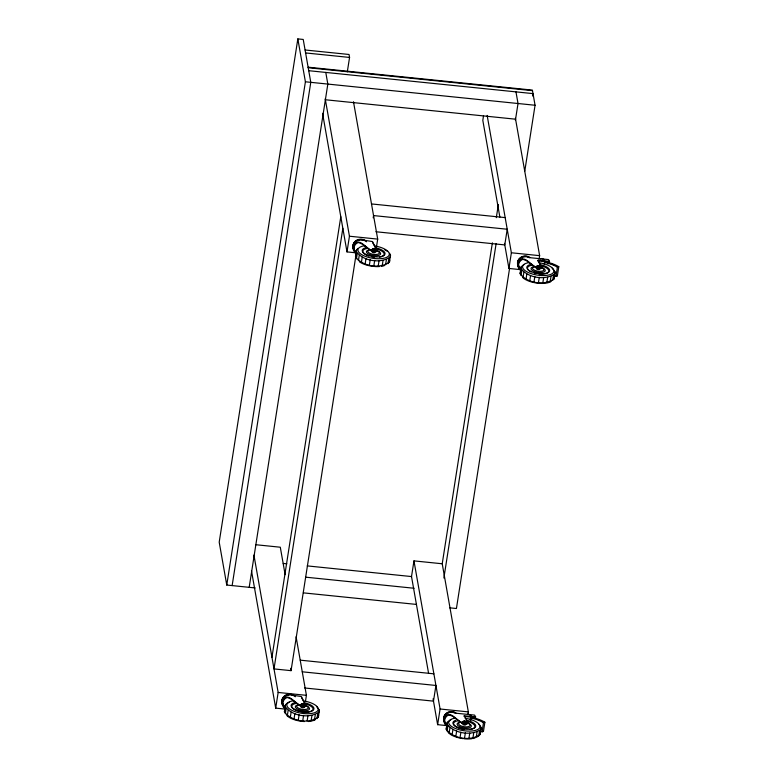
<?xml version="1.0" encoding="UTF-8"?>
<svg xmlns="http://www.w3.org/2000/svg" width="778" height="778" viewBox="0 0 778 778"><rect width="100%" height="100%" fill="white"/><g stroke="black" fill="none" stroke-linecap="round" stroke-linejoin="round"><path stroke-width="1.17" d="M316.5 706.385L319.408 710.139L318.338 717.141C308.934 724.172 291.293 721.381 284.417 711.889L284.67 710.129M289.348 702.184L286.897 703.37L285.487 704.887L285.234 706.657C292.11 716.149 309.751 718.94 319.155 711.899L319.408 710.139M389.603 253.268L390.507 255.145L389.428 262.147C380.034 269.188 362.392 266.397 355.507 256.905L355.77 255.135M357.997 248.377L356.587 249.903L356.334 251.664C363.209 261.155 380.85 263.946 390.255 256.915L390.507 255.145M318.338 717.141L318.591 715.381M389.428 262.147L389.69 260.387M478.966 724.386L481.212 727.508L480.133 734.52C470.729 741.551 453.097 738.76 446.212 729.268L446.475 727.498M444.928 721.848A6.846 6.234 -10.1 0 0 447.049 724.376L447.292 722.266L451.152 719.553M552.215 268.216L555.132 271.969L554.053 278.971C544.649 286.012 527.017 283.221 520.132 273.73L520.394 271.96M518.411 264.744A6.846 6.234 -10.1 0 0 520.968 268.838L521.211 266.728L524.255 264.413M480.133 734.52L480.396 732.75M481.212 727.508L480.95 729.278C471.546 736.309 453.914 733.518 447.029 724.026M554.053 278.971L554.315 277.211M555.132 271.969L554.87 273.739C545.466 280.77 527.834 277.979 520.949 268.488M232.145 585.581L310.782 82.332L303.226 39.454L297.838 38.9L219.202 542.149L226.758 585.037L255.213 587.944M226.758 585.037L305.404 81.787L297.838 38.9M249.193 587.332L327.83 84.073L325.778 72.432M347.309 71.819L349.565 57.436L349.04 54.479L305.083 49.986M271.95 657.274L340.793 216.722M342.845 228.362L274.002 668.915L291.05 670.655L356.324 252.918M285.118 709.089L275.704 708.126L278.154 692.449L253.929 555.084M356.412 252.86L346.998 251.897L349.439 236.22L325.223 98.855M284.417 711.889L285.487 704.887M355.507 256.905L356.587 249.903M285.322 713.776L286.139 708.534M356.421 258.782L357.238 253.55M287.325 715.653L288.152 710.411M358.425 260.659L359.241 255.417M290.301 717.384L291.128 712.142M361.4 262.39L362.217 257.158M294.045 718.862L294.862 713.63M365.145 263.868L365.961 258.636M373.207 217.821L373.557 215.574L507.227 229.238L504.776 244.914L375.92 231.747M282.404 704.45A7.576 6.895 -10.1 0 1 286.605 695.337L290.486 694.803L301.426 696.582L305.812 705.422A3.248 1.284 8.9 0 1 304.227 706.794A3.248 1.284 8.9 0 1 300.123 705.831L300.23 705.169C296.476 704.109 290.184 695.94 287.14 697.419A6.846 6.234 -10.1 0 0 284.213 707.046M353.504 249.456A7.576 6.895 -10.1 0 1 357.705 240.344L361.585 239.809L372.526 241.588L376.912 250.428A3.248 1.284 8.9 0 1 375.327 251.8A3.248 1.284 8.9 0 1 371.223 250.837L371.33 250.185C367.576 249.125 361.284 240.947 358.24 242.425A6.846 6.234 -10.1 0 0 356.557 253.19L356.1 253.725A7.576 6.895 -10.1 0 1 357.968 241.812M298.285 719.99L299.112 714.749M369.385 264.997L370.202 259.755M304.499 704.712L304.568 704.78A1.799 0.71 8.9 0 1 303.887 705.52L301.3 704.596A1.819 0.72 8.9 0 1 302.253 703.75A1.848 0.729 8.9 0 1 304.616 704.401L304.587 704.712A1.819 0.72 8.9 0 1 303.683 705.549L301.261 704.878L302.165 704.032A1.848 0.729 8.9 0 1 304.334 704.518M372.351 249.884L372.399 249.602A5.621 4.561 -44.4 0 1 375.725 249.437L375.686 249.719A1.819 0.72 8.9 0 1 374.772 250.565L372.215 249.689L373.391 249.048A1.819 0.72 8.9 0 1 375.22 249.407M375.084 249.349A1.848 0.729 8.9 0 0 373.265 249.038L373.304 248.756A1.848 0.729 8.9 0 1 375.716 249.407A1.819 0.72 8.9 0 1 374.821 250.283L374.024 249.806M303.721 705.267A1.848 0.729 8.9 0 1 301.3 704.596A5.621 4.561 -44.4 0 1 304.626 704.421A1.819 0.72 8.9 0 1 303.721 705.267L302.204 703.75A5.534 2.412 86.9 0 1 303.721 705.276M305.54 700.929L306.415 695.337L296.087 636.803M376.474 246.947L377.7 239.109L353.484 101.743M302.759 720.681L303.576 715.439M373.858 265.687L374.675 260.445M307.135 720.895L307.952 715.653M378.234 265.901L379.051 260.659M311.132 720.603L311.949 715.371M382.231 265.619L383.048 260.377M315.294 714.612L314.477 719.845L313.388 719.329M385.567 264.86L386.394 259.619M316.928 718.668L317.745 713.426M388.028 263.674L388.844 258.432M467.996 714.126L468.346 711.889L442.225 563.768L413.964 560.88L411.513 576.556L428.581 673.31M483.508 115.854L482.807 120.327L499.865 217.081M442.196 563.962L492.377 242.843M496.306 217.684L498.367 204.497M443.878 578.005L496.111 243.709M515.396 120.289L518.022 103.513L515.97 91.872M532.638 96.005L533.008 93.613L308.73 70.691M447.049 725.631L437.635 724.668L440.085 709.001L413.964 560.88M520.696 269.645L508.929 268.449L511.37 252.772L487.154 115.407M509.6 268.216L456.423 608.513L449.606 607.812M524.771 171.16L535.06 105.254L532.395 90.102L308.107 67.18M446.212 729.268L447.292 722.266M447.117 731.145L447.943 725.913M520.132 273.73L521.211 266.728M449.13 733.022L449.947 727.78M521.036 275.606L521.853 270.374M523.049 277.483L523.866 272.242M452.106 734.753L452.922 729.521M526.025 279.214L526.842 273.982M455.84 736.241L456.667 730.999M529.76 280.702L530.577 275.461M464.223 715.76L464.116 716.412L475.514 717.579L475.611 716.917L464.223 715.76L467.617 722.801A3.248 1.284 8.9 0 1 466.022 724.172A3.248 1.284 8.9 0 1 461.928 723.2L462.025 722.548C458.281 721.488 451.989 713.309 448.935 714.788A6.846 6.234 -10.1 0 0 447.253 725.553M460.09 737.359L460.907 732.127M538.133 260.222L538.036 260.873L549.424 262.04L549.531 261.379L538.133 260.222L541.537 267.262A3.248 1.284 8.9 0 1 539.942 268.634A3.248 1.284 8.9 0 1 535.847 267.661L535.945 267.01C532.201 265.95 525.909 257.771 522.855 259.249A6.846 6.234 -10.1 0 0 521.172 270.015M534.009 281.821L534.826 276.579M539.105 259.016L539.631 255.661L515.415 118.295M464.554 738.05L465.37 732.818M540.214 266.543L540.35 266.261A1.848 0.729 8.9 0 0 537.909 265.561A1.819 0.72 8.9 0 0 537.015 266.426L539.397 267.389A1.819 0.72 8.9 0 0 540.311 266.543L540.078 266.416A1.819 0.72 8.9 0 0 538.075 265.862L536.917 266.64L539.601 267.36M470.272 719.378L470.632 717.092M538.473 282.511L539.29 277.269M470.389 720L470.923 716.567L470.826 720.331M468.94 738.264L469.756 733.022M544.192 263.839L544.551 261.554M544.299 264.462L544.833 261.029L545.096 262.497A22.727 8.966 8.9 0 1 557.398 267.175L558.798 266.708L557.369 275.859L555.969 276.336A22.727 8.966 8.9 0 0 554.306 275.383M542.85 282.725L543.676 277.483M472.936 737.982L473.753 732.74M548.082 263.868L548.432 261.651M546.846 282.443L547.673 277.201M476.272 737.223L477.089 731.981M478.733 736.037L479.549 730.805M550.192 281.685L551.009 276.443M482.049 731.874L483.478 722.713L484.879 722.247L483.449 731.398L482.049 731.874A22.727 8.966 8.9 0 0 480.386 730.931M552.652 280.498L553.469 275.266M555.969 276.336L557.398 267.175M540.515 258.957L541.916 258.49L544.075 259.531M373.265 249.038L372.292 249.816L374.986 250.526M464.096 721.41L462.998 722.179L465.477 722.927A1.819 0.72 8.9 0 0 466.392 722.081L466.43 721.799A1.848 0.729 8.9 0 0 464.009 721.118A1.819 0.72 8.9 0 0 463.095 721.965L465.691 722.898M375.599 249.719L375.686 249.719A1.848 0.729 8.9 0 0 375.434 249.524M538.639 266.63L536.985 266.708L537.88 265.862A1.848 0.729 8.9 0 1 540.302 266.543M305.598 52.943L349.565 57.436M308.205 67.735L532.492 90.656M305.404 81.787L535.06 105.254M325.379 99.749L515.571 119.19M371.505 203.933L505.175 217.597M349.439 236.22L377.7 239.109M511.37 252.772L539.631 255.661M353.086 246.218L353.805 246.286A6.846 6.234 -10.1 0 0 356.343 252.014L356.295 251.722M536.82 268.78L539.669 269.062M255.563 544.697L280.294 547.216L285.137 574.689M283.231 563.447L286.829 563.817M307.252 565.898L411.572 576.566M305.803 577.188L414.139 588.265M303.362 592.865L416.512 604.428M300.211 660.162L433.881 673.826M302.263 671.803L435.933 685.467L433.482 701.143L304.626 687.976M278.154 692.449L306.415 695.337M440.085 709.001L468.346 711.889M281.986 701.202L282.706 701.279A6.846 6.234 -10.1 0 1 283.192 699.694M301.105 706.939L303.955 707.231M373.926 251.177L372.584 250.779M538.016 267.904L539.504 268.011A1.799 0.71 8.9 0 0 539.854 267.933M464.096 723.443L462.9 722.84M522.855 259.249L526.735 260.854L535.847 267.661M358.24 242.425L362.12 244.029L371.223 250.837M448.935 714.788L452.815 716.392L461.928 723.2M287.14 697.419L291.021 699.023L300.123 705.831M551.028 263.927L552.127 264.287M478.207 719.835L479.267 720.214M553.187 264.676L554.208 265.084M467.996 714.029L471.235 715.585M520.725 270.55L520.774 270.569A7.576 6.895 -10.1 0 1 522.583 258.636M446.805 726.088L446.854 726.117A7.576 6.895 -10.1 0 1 448.673 714.175M285.011 708.719L285.059 708.739A7.576 6.895 -10.1 0 1 286.868 696.806M483.128 721.945L483.974 722.412M384.614 249.66L387.59 251.391M301.494 705.772L303.79 706.181A1.799 0.71 8.9 0 0 304.538 705.811M466.372 722.149L466.158 721.955A1.819 0.72 8.9 0 0 464.155 721.4M463.98 721.42L463.056 722.247L466.382 722.081A1.848 0.729 8.9 0 0 465.779 721.712M464.719 722.169L465.526 722.645A5.534 2.412 86.9 0 0 464.009 721.118L463.96 721.4A1.848 0.729 8.9 0 1 465.361 721.566M549.531 261.379L548.539 259.57L529.147 257.596L526.21 256.633L522.33 257.168A7.576 6.895 -10.1 0 0 519.091 267.827M372.584 242.551L376.912 250.428M475.611 716.917L474.619 715.108L455.227 713.134L452.29 712.171L448.41 712.706A7.576 6.895 -10.1 0 0 444.199 721.828M301.485 697.535L305.812 705.422M538.036 260.873L541.537 267.262M466.45 720.671L467.617 722.801M301.203 704.81L302.302 704.041A1.799 0.71 8.9 0 1 304.052 704.401M285.195 706.716L285.244 707.008A6.846 6.234 -10.1 0 1 282.686 702.913M504.504 243.358L508.929 268.449M433.074 698.809L437.635 724.668M322.559 113.335L346.998 251.897M290.641 668.331L291.05 670.655M251.479 570.76L275.704 708.126M541.634 266.601A3.248 1.284 8.9 0 1 540.049 267.972A3.248 1.284 8.9 0 1 535.945 267.01M518.43 263.11A6.846 6.234 -10.1 0 1 518.907 261.525M539.426 268.75A1.439 0.574 8.9 0 1 539.144 269.489A1.439 0.574 8.9 0 1 537.219 269.188A1.439 0.574 8.9 0 1 537.16 268.4M546.496 262.03A22.484 8.869 8.9 0 1 558.798 266.708M556.562 275.383A22.484 8.869 8.9 0 1 557.369 275.859M541.06 265.813A10.814 4.269 8.9 0 1 548.801 271.415A10.814 4.269 8.9 0 1 538.921 273.982M536.13 273.545A10.814 4.269 8.9 0 1 534.34 273.107M531.141 271.921A10.814 4.269 8.9 0 1 532.123 265.22M541.255 267.399A7.216 2.849 8.9 0 1 543.929 272.018A7.216 2.849 8.9 0 1 533.027 270.909A7.216 2.849 8.9 0 1 534.126 266.669M540.389 264.685A11.544 4.551 8.9 0 1 548.529 272.271A11.544 4.551 8.9 0 1 530.781 271.425A11.544 4.551 8.9 0 1 531.821 264.277M542.003 267.651A5.825 2.295 8.9 0 1 542.256 271.114A5.825 2.295 8.9 0 1 533.757 269.791A5.825 2.295 8.9 0 1 534.992 266.562M539.154 262.731A15.871 6.263 8.9 0 1 552.925 273.097A15.871 6.263 8.9 0 1 528.505 272.601A15.871 6.263 8.9 0 1 529.419 262.526M551.155 281.393A15.871 6.263 8.9 0 1 527.552 280.576M526.755 280.216A15.871 6.263 8.9 0 1 522.69 277.483M521.056 257.713A6.457 5.884 -10 0 1 522.524 256.915M518.012 265.697A7.576 6.895 -10 0 1 520.501 257.518A7.576 6.895 -10 0 1 529.701 257.343M518.07 265.988A7.576 6.895 -10 0 1 520.55 257.81A7.576 6.895 -10 0 1 529.75 257.635M305.919 704.771A3.248 1.284 8.9 0 1 304.324 706.142A3.248 1.284 8.9 0 1 300.23 705.169M303.585 706.035A1.439 0.574 8.9 0 1 302.885 706.035M302.516 705.977A1.439 0.574 8.9 0 1 302.165 705.889M303.459 706.774A1.439 0.574 8.9 0 1 303.605 707.601A1.439 0.574 8.9 0 1 301.592 707.396A1.439 0.574 8.9 0 1 301.446 706.57M304.431 703.769A10.814 4.269 8.9 0 1 312.941 709.935A10.814 4.269 8.9 0 1 300.415 711.714M299.511 711.51A10.814 4.269 8.9 0 1 297.76 711.014M296.943 710.722A10.814 4.269 8.9 0 1 296.408 703.39M305.53 705.568A7.216 2.849 8.9 0 1 308.214 710.188A7.216 2.849 8.9 0 1 297.303 709.069A7.216 2.849 8.9 0 1 298.412 704.839M304.665 702.855A11.544 4.551 8.9 0 1 312.814 710.44A11.544 4.551 8.9 0 1 295.056 709.585A11.544 4.551 8.9 0 1 296.107 702.437M306.289 705.821A5.825 2.295 8.9 0 1 306.532 709.273A5.825 2.295 8.9 0 1 298.042 707.961A5.825 2.295 8.9 0 1 299.267 704.732M303.43 700.89A15.871 6.263 8.9 0 1 317.21 711.267A15.871 6.263 8.9 0 1 292.791 710.771A15.871 6.263 8.9 0 1 293.705 700.696M315.44 719.553A15.871 6.263 8.9 0 1 313.184 720.642M312.25 720.914A15.871 6.263 8.9 0 1 308.351 721.517M304.48 721.556A15.871 6.263 8.9 0 1 286.965 715.653M283.28 698.343A6.457 5.884 -10 0 1 284.135 696.991M286.81 695.085A6.457 5.884 -10 0 1 288.434 694.657M282.297 703.857A7.576 6.895 -10 0 1 285.614 695.162A7.576 6.895 -10 0 1 295.358 696.767M282.346 704.158A7.576 6.895 -10 0 1 284.836 695.979A7.576 6.895 -10 0 1 294.035 695.804M372.399 249.602A1.848 0.729 8.9 0 0 374.821 250.283A5.534 2.412 86.9 0 0 373.304 248.756A1.819 0.72 8.9 0 0 372.448 249.602M377.019 249.777A3.248 1.284 8.9 0 1 375.424 251.148A3.248 1.284 8.9 0 1 371.33 250.185M373.985 251.051A1.439 0.574 8.9 0 1 373.255 250.895M374.558 251.78A1.439 0.574 8.9 0 1 374.782 252.587A1.439 0.574 8.9 0 1 372.895 252.49A1.439 0.574 8.9 0 1 372.341 251.673M376.435 248.989A10.814 4.269 8.9 0 1 384.099 253.453A10.814 4.269 8.9 0 1 379.538 257.11M374.306 257.148A10.814 4.269 8.9 0 1 371.514 256.721M368.86 256.02A10.814 4.269 8.9 0 1 367.508 248.396M376.63 250.574A7.216 2.849 8.9 0 1 379.654 255.028A7.216 2.849 8.9 0 1 369.346 254.532A7.216 2.849 8.9 0 1 368.12 250.166M375.764 247.861A11.544 4.551 8.9 0 1 383.904 255.447A11.544 4.551 8.9 0 1 366.156 254.591A11.544 4.551 8.9 0 1 367.206 247.453M377.388 250.827A5.825 2.295 8.9 0 1 377.631 254.28A5.825 2.295 8.9 0 1 369.142 252.967A5.825 2.295 8.9 0 1 370.367 249.738M374.529 245.906A15.871 6.263 8.9 0 1 388.31 256.273A15.871 6.263 8.9 0 1 363.89 255.777A15.871 6.263 8.9 0 1 364.794 245.702M384.283 265.648A15.871 6.263 8.9 0 1 381.22 266.348M379.45 266.533A15.871 6.263 8.9 0 1 374.558 266.504M373.547 266.407A15.871 6.263 8.9 0 1 359.407 261.797M357.899 240.091A6.457 5.884 -10 0 1 359.533 239.663M361.216 239.634A6.457 5.884 -10 0 1 362.84 240.003M353.397 248.872A7.576 6.895 -10 0 1 356.713 240.178A7.576 6.895 -10 0 1 366.457 241.773M353.445 249.164A7.576 6.895 -10 0 1 355.935 240.986A7.576 6.895 -10 0 1 365.125 240.81M467.724 722.14A3.248 1.284 8.9 0 1 466.129 723.511A3.248 1.284 8.9 0 1 462.025 722.548M463.96 723.258A1.439 0.574 8.9 0 1 463.649 723.132M465.672 724.444A1.439 0.574 8.9 0 1 464.058 724.989A1.439 0.574 8.9 0 1 463.25 723.939M471.176 718.036A22.727 8.966 8.9 0 1 483.478 722.713M472.577 717.569A22.484 8.869 8.9 0 1 484.879 722.247M482.652 730.921A22.484 8.869 8.9 0 1 483.449 731.398M478.528 735.531A15.871 6.263 8.9 0 1 477.235 736.931M474.988 738.011A15.871 6.263 8.9 0 1 473.024 738.526M471.925 738.711A15.871 6.263 8.9 0 1 464.242 738.779M463.221 738.653A15.871 6.263 8.9 0 1 447.438 730.717M466.236 721.148A10.814 4.269 8.9 0 1 474.716 725.621A10.814 4.269 8.9 0 1 470.243 729.472M464.077 729.404A10.814 4.269 8.9 0 1 453.963 725.008A10.814 4.269 8.9 0 1 458.203 720.759M467.335 722.937A7.216 2.849 8.9 0 1 470.019 727.556A7.216 2.849 8.9 0 1 459.108 726.448A7.216 2.849 8.9 0 1 460.216 722.208M466.469 720.224A11.544 4.551 8.9 0 1 475.008 727.498A11.544 4.551 8.9 0 1 458.475 727.644A11.544 4.551 8.9 0 1 455.684 720.321M468.084 723.19A5.825 2.295 8.9 0 1 468.337 726.652A5.825 2.295 8.9 0 1 459.847 725.329A5.825 2.295 8.9 0 1 461.072 722.11M465.234 718.269A15.871 6.263 8.9 0 1 479.005 728.636A15.871 6.263 8.9 0 1 454.585 728.14A15.871 6.263 8.9 0 1 455.5 718.075M450.238 712.026A6.457 5.884 -10 0 1 451.921 711.996M443.616 719.504A7.576 6.895 -10 0 1 447.408 712.541A7.576 6.895 -10 0 1 455.782 712.881M444.15 721.527A7.576 6.895 -10 0 1 446.64 713.348A7.576 6.895 -10 0 1 455.83 713.183M537.929 265.58L539.446 267.107A1.819 0.72 8.9 0 0 540.35 266.261A5.621 4.561 -44.4 0 0 537.024 266.426A1.848 0.729 8.9 0 0 539.436 267.107A5.534 2.412 86.9 0 0 537.929 265.58M466.43 721.799A5.621 4.561 -44.4 0 0 463.105 721.965A1.848 0.729 8.9 0 0 465.526 722.645A1.819 0.72 8.9 0 0 466.43 721.799"/></g></svg>
